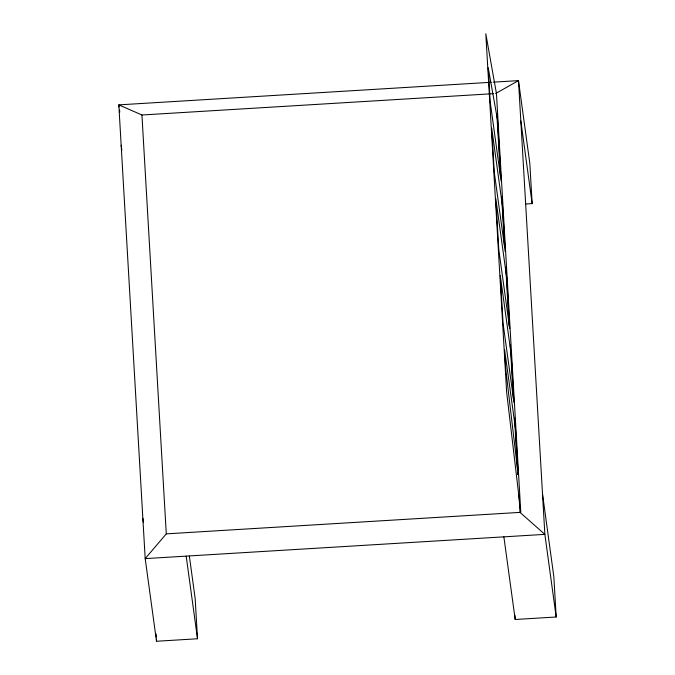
<?xml version="1.0" encoding="UTF-8"?>
<svg xmlns="http://www.w3.org/2000/svg" width="675" height="675" viewBox="0 0 675 675"><rect width="100%" height="100%" fill="white"/><g stroke="black" fill="none" stroke-linecap="round" stroke-linejoin="round"><path stroke-width="1.01" d="M503.871 536.853L515.194 619.49L556.183 617.001L544.86 534.364L145.193 558.613L118.817 104.87L141.936 114.995L166.286 533.858L145.193 558.613L156.516 641.25L197.505 638.761L195.159 598.43L189.354 556.082M495.661 93.53L518.484 80.62L529.808 163.257L532.153 203.597L525.85 203.977M491.164 82.282L118.817 104.87L119.095 106.937M493.248 82.156L518.484 80.62L544.86 534.364L520.003 512.384L166.286 533.858M141.936 114.995L493.552 93.656M520.83 120.952L532.153 203.597M542.523 494.032L553.837 576.669L556.183 617.001M186.182 556.124L197.505 638.761M119.526 110.033L119.804 112.101M121.162 145.201L121.871 150.373M142.847 518.282L143.412 522.408M496.817 113.518L500.487 176.664M501.652 196.661L501.837 199.817M501.955 201.926L504.588 247.177M505.752 267.173L509.178 326.109M510.283 345.052L513.397 398.723M514.502 417.665L517.438 468.18M517.683 472.39L517.801 474.5M518.965 494.497L520.003 512.384M514.949 615.355L515.194 619.49M156.094 634.011L156.271 637.116M156.389 639.183L156.516 641.25M496.446 93.479L485.806 33.75L506.638 392.108L520.788 512.333L496.446 93.479M497.551 120.125L488.219 67.711L490.21 101.992L501.086 180.951L497.551 120.125M502.605 207.107L491.729 128.149L494.319 172.64L505.195 251.598L502.605 207.107M506.714 277.754L495.838 198.787L498.783 249.429L509.659 328.387L506.714 277.754M511.178 354.544L500.302 275.577L503.094 323.561L513.97 402.519L511.178 354.544M515.489 428.667L504.613 349.709L505.744 369.166L518.164 474.668L515.489 428.667"/></g></svg>
